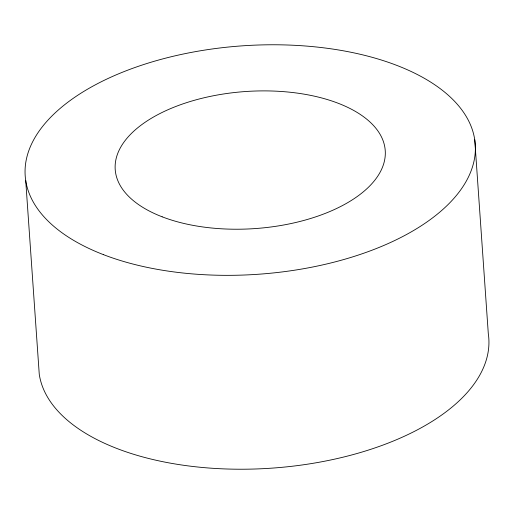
<?xml version="1.0" encoding="UTF-8"?>
<svg xmlns="http://www.w3.org/2000/svg" width="514" height="514" viewBox="0 0 514 514"><rect width="100%" height="100%" fill="white"/><g stroke="black" fill="none" stroke-linecap="round" stroke-linejoin="round"><path stroke-width="0.77" d="M474.743 139.75L488.3 333.637A225.575 114.487 -4 0 1 280.792 467.425A225.575 114.487 -4 0 1 39.257 374.25L25.7 180.363M103.487 254.661A225.575 114.487 -4 0 0 471.492 169.813A225.575 114.487 -4 0 0 175.679 55.692A225.575 114.487 -4 0 0 103.487 254.661M162.18 216.818A135.343 68.69 -4 0 0 382.988 165.913A135.343 68.69 -4 0 0 205.497 97.442A135.343 68.69 -4 0 0 162.18 216.818"/></g></svg>
